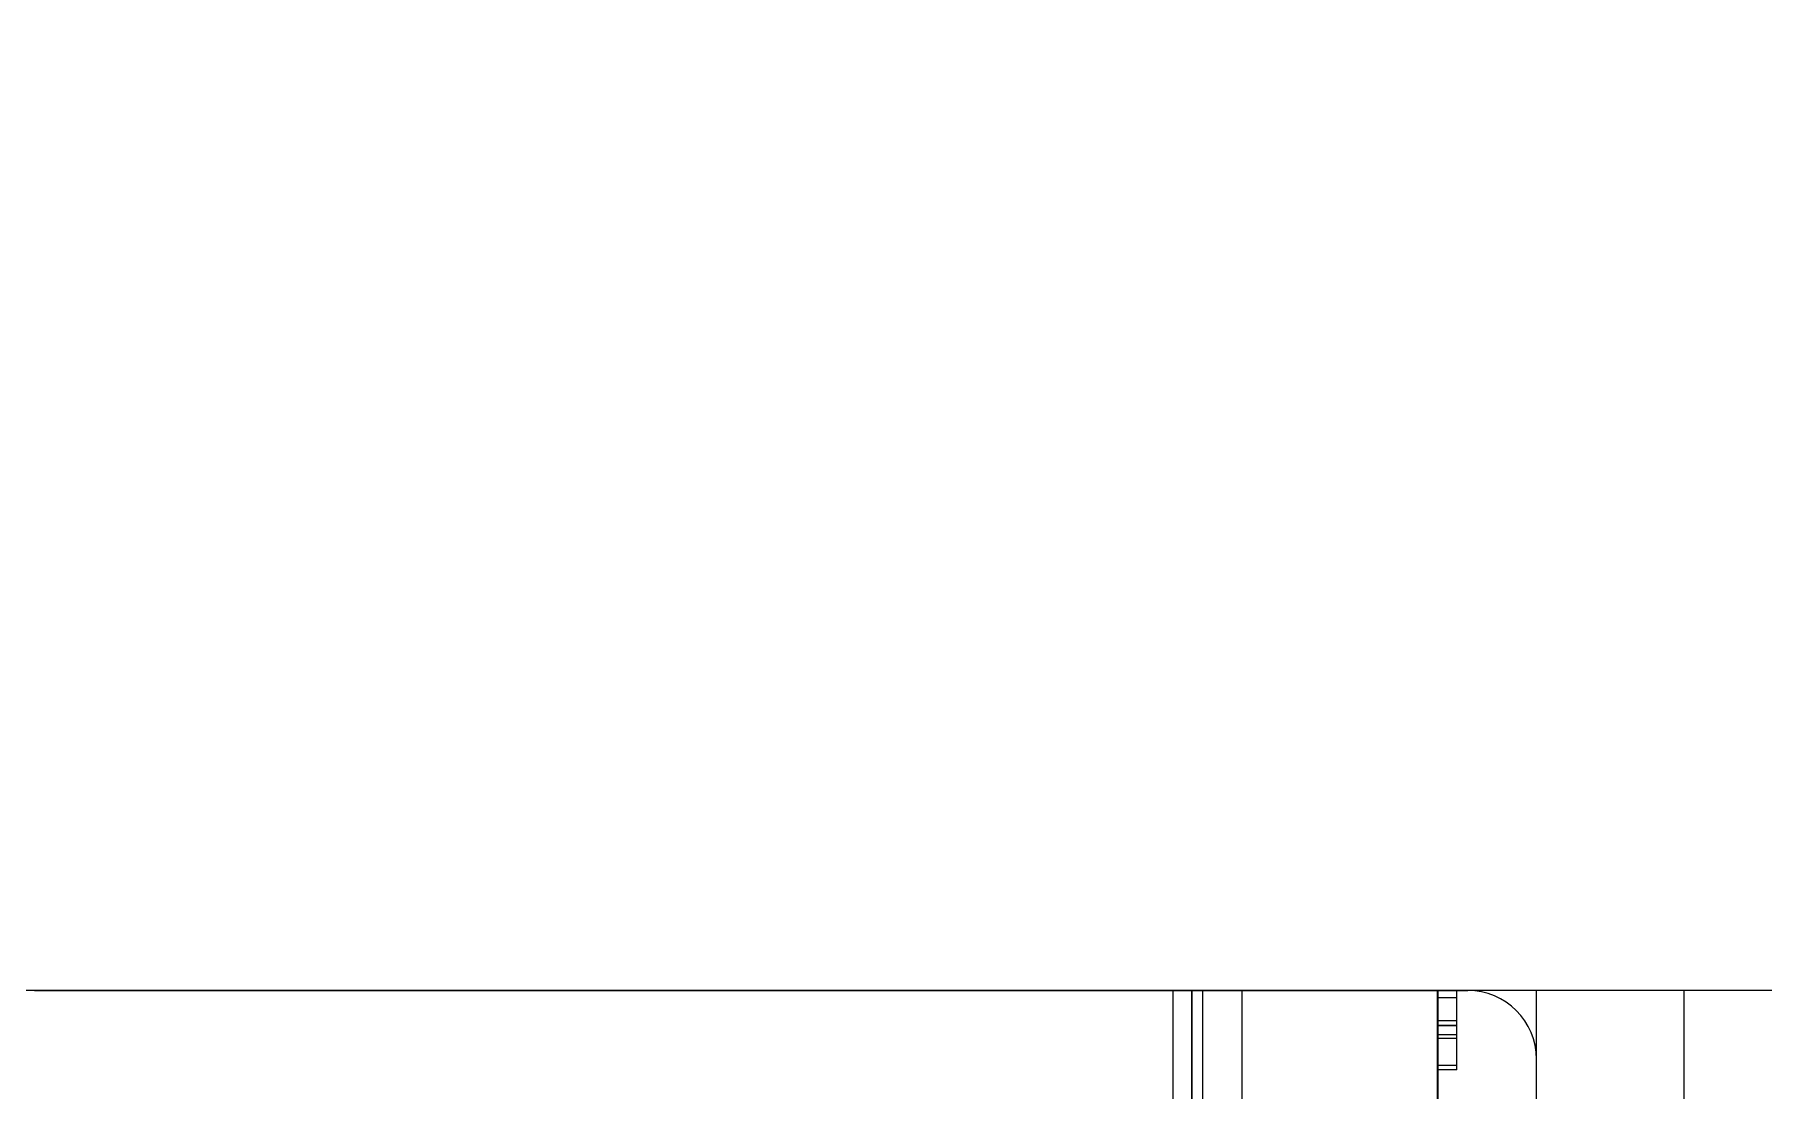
# Model space of a CAD drawing. Header units: millimetres. Extents: x -50460 to 50460, y -35640 to 35640.
# Drawn here: x -33273.54 to -33255.93, y 25680.93 to 25691.68 of the extents above; entities that cross this region are included whole.
import ezdxf

# ---------------------------------------------------------------- set-up
doc = ezdxf.new("R2010")
doc.units = ezdxf.units.MM
doc.set_wipeout_variables(frame=1)
for name, color, linetype, lineweight in [('EB0', 7, 'Continuous', 15), ('尺寸线层', 4, 'Continuous', 18), ('粗实线层', 7, 'Continuous', 15), ('粗实线层_1', 7, 'Continuous', 15), ('细实线层', 3, 'Continuous', 18)]:
    doc.layers.add(name, color=color, linetype=linetype, lineweight=lineweight)

# ---------------------------------------------------------------- blocks, each defined once
blk = doc.blocks.new('*X1027')
at = {"layer": '粗实线层'}
blk.add_line((-12, -10), (-12, -177), dxfattribs=at)
blk = doc.blocks.new('*X1024')
at = {"layer": '粗实线层_1'}
blk.add_blockref('*X1027', (-9, -39.5), dxfattribs=at)
blk = doc.blocks.new('*X1029')
at = {"layer": '粗实线层'}
for p, q in [((-3.7, -66), (-3.7, -42.5)), ((-3.51, -42.5), (-3.51, -85)), ((-3.51, -85), (-3.51, -42.5)), ((-3.4, -60.75), (-3.4, -42.5)), ((-3, -42.5), (-3, -65.3)), ((-1.01, -42.5), (-1.01, -82.5)), ((-0.7, -42.5), (-0.7, -52.5)), ((0, -57.75), (0, -42.5)), ((-0.81, -42.764), (-1.01, -42.764)), ((-0.81, -42.767), (-1.01, -42.767)), ((-0.81, -42.797), (-1.01, -42.797)), ((-1, -44.018), (-1, -42.764)), ((-0.81, -42.797), (-0.81, -42.764)), ((-0.81, -43.167), (-0.81, -42.797)), ((-0.81, -43.03), (-1.01, -43.03)), ((-0.81, -43.106), (-1.01, -43.106)), ((-0.81, -43.134), (-1.01, -43.134)), ((-0.81, -43.136), (-1.01, -43.136)), ((-0.81, -43.146), (-1.01, -43.146)), ((-0.81, -43.167), (-1.01, -43.167)), ((-0.81, -43.236), (-1.01, -43.236)), ((-0.81, -43.238), (-1.01, -43.238)), ((-0.81, -43.167), (-0.81, -43.164)), ((-0.81, -43.171), (-0.81, -43.167)), ((-0.81, -43.176), (-0.81, -43.171)), ((-0.81, -43.18), (-0.81, -43.176)), ((-0.81, -43.185), (-0.81, -43.18)), ((-0.81, -43.19), (-0.81, -43.185)), ((-0.81, -43.195), (-0.81, -43.19)), ((-0.81, -43.201), (-0.81, -43.195)), ((-0.81, -43.206), (-0.81, -43.201)), ((-0.81, -43.212), (-0.81, -43.206)), ((-0.81, -43.218), (-0.81, -43.212)), ((-0.81, -43.224), (-0.81, -43.218)), ((-0.81, -43.23), (-0.81, -43.224)), ((-0.81, -43.236), (-0.81, -43.23)), ((-0.81, -43.522), (-0.81, -43.236)), ((-0.81, -43.238), (-0.81, -43.238)), ((-0.81, -43.522), (-1.01, -43.522)), ((-0.81, -43.617), (-1.01, -43.617)), ((-0.81, -43.626), (-1.01, -43.626)), ((-0.81, -43.646), (-1.01, -43.646)), ((-0.81, -43.529), (-0.81, -43.522)), ((-0.81, -43.535), (-0.81, -43.529)), ((-0.81, -43.542), (-0.81, -43.535)), ((-0.81, -43.549), (-0.81, -43.542)), ((-0.81, -43.555), (-0.81, -43.549)), ((-0.81, -43.561), (-0.81, -43.555)), ((-0.81, -43.568), (-0.81, -43.561)), ((-0.81, -43.574), (-0.81, -43.568)), ((-0.81, -43.58), (-0.81, -43.574)), ((-0.81, -43.585), (-0.81, -43.58)), ((-0.81, -43.59), (-0.81, -43.585)), ((-0.81, -43.595), (-0.81, -43.59)), ((-0.81, -43.6), (-0.81, -43.595)), ((-0.81, -43.604), (-0.81, -43.6)), ((-0.81, -43.608), (-0.81, -43.604)), ((-0.81, -43.611), (-0.81, -43.608)), ((-0.81, -43.614), (-0.81, -43.611)), ((-0.81, -43.616), (-0.81, -43.614)), ((-0.81, -43.618), (-0.81, -43.616)), ((-0.81, -43.62), (-0.81, -43.618)), ((-0.81, -43.622), (-0.81, -43.62)), ((-0.81, -43.623), (-0.81, -43.622)), ((-0.81, -43.624), (-0.81, -43.623)), ((-0.81, -43.625), (-0.81, -43.624)), ((-0.81, -43.626), (-0.81, -43.625)), ((-0.81, -43.625), (-0.81, -43.625)), ((-0.81, -43.626), (-0.81, -43.626)), ((-0.81, -43.646), (-0.81, -43.626)), ((-0.81, -44.018), (-0.81, -43.646)), ((-0.81, -43.976), (-1.01, -43.976)), ((-0.81, -43.983), (-1.01, -43.983)), ((-0.81, -43.995), (-1.01, -43.995)), ((-0.81, -44.018), (-1.01, -44.018)), ((-1, -44.254), (-1, -44.018)), ((-0.81, -43.983), (-0.81, -43.983)), ((-0.81, -44.254), (-1.01, -44.254)), ((-0.81, -44.325), (-1.01, -44.325)), ((-0.81, -44.335), (-1.01, -44.335)), ((-1, -45.541), (-1, -44.254)), ((-0.81, -44.325), (-0.81, -44.254)), ((-0.81, -44.335), (-0.81, -44.325)), ((-0.81, -44.339), (-0.81, -44.335)), ((-0.81, -44.344), (-0.81, -44.339)), ((-0.81, -44.35), (-0.81, -44.344)), ((-0.81, -44.356), (-0.81, -44.35)), ((-0.81, -44.363), (-0.81, -44.356)), ((-0.81, -44.371), (-0.81, -44.363)), ((-0.81, -44.38), (-0.81, -44.371)), ((-0.81, -44.39), (-0.81, -44.38)), ((-0.81, -44.401), (-0.81, -44.39)), ((-0.81, -44.412), (-0.81, -44.401)), ((-0.81, -44.425), (-0.81, -44.412)), ((-0.81, -44.438), (-0.81, -44.425)), ((-0.81, -44.452), (-0.81, -44.438)), ((-0.81, -44.467), (-0.81, -44.452)), ((-0.81, -44.483), (-0.81, -44.467)), ((-0.81, -44.499), (-0.81, -44.483)), ((-0.81, -44.516), (-0.81, -44.499)), ((-0.81, -44.533), (-0.81, -44.516)), ((-0.81, -44.551), (-0.81, -44.533)), ((-0.81, -44.569), (-0.81, -44.551)), ((-0.81, -44.627), (-1.01, -44.627)), ((-0.81, -44.693), (-1.01, -44.693)), ((-0.81, -44.697), (-1.01, -44.697)), ((-0.81, -44.587), (-0.81, -44.569)), ((-0.81, -44.605), (-0.81, -44.587)), ((-0.81, -44.623), (-0.81, -44.605)), ((-0.81, -44.642), (-0.81, -44.623)), ((-0.81, -44.66), (-0.81, -44.642)), ((-0.81, -44.678), (-0.81, -44.66)), ((-0.81, -44.697), (-0.81, -44.678)), ((-0.81, -45.206), (-0.81, -44.697)), ((-0.81, -44.818), (-1.01, -44.818)), ((-0.81, -45.048), (-1.01, -45.048)), ((-0.81, -45.1), (-1.01, -45.1)), ((-0.81, -45.163), (-1.01, -45.163)), ((-0.81, -45.206), (-1.01, -45.206)), ((-0.81, -45.1), (-0.81, -45.1)), ((-0.81, -45.225), (-0.81, -45.206)), ((-0.81, -45.244), (-0.81, -45.225)), ((-0.81, -45.262), (-0.81, -45.244)), ((-0.81, -45.281), (-0.81, -45.262)), ((-0.81, -45.299), (-0.81, -45.281)), ((-0.81, -45.317), (-0.81, -45.299)), ((-0.81, -45.335), (-0.81, -45.317)), ((-0.81, -45.352), (-0.81, -45.335)), ((-0.81, -45.37), (-0.81, -45.352)), ((-0.81, -45.386), (-0.81, -45.37)), ((-0.81, -45.403), (-0.81, -45.386)), ((-0.81, -45.418), (-0.81, -45.403)), ((-0.81, -45.433), (-0.81, -45.418)), ((-0.81, -45.447), (-0.81, -45.433)), ((-0.81, -45.471), (-1.01, -45.471)), ((-0.81, -45.54), (-1.01, -45.54)), ((-0.81, -45.541), (-1.01, -45.541)), ((-1, -45.788), (-1, -45.541)), ((-0.81, -45.46), (-0.81, -45.447)), ((-0.81, -45.472), (-0.81, -45.46)), ((-0.81, -45.483), (-0.81, -45.472)), ((-0.81, -45.493), (-0.81, -45.483)), ((-0.81, -45.502), (-0.81, -45.493)), ((-0.81, -45.51), (-0.81, -45.502)), ((-0.81, -45.517), (-0.81, -45.51)), ((-0.81, -45.523), (-0.81, -45.517)), ((-0.81, -45.528), (-0.81, -45.523)), ((-0.81, -45.532), (-0.81, -45.528)), ((-0.81, -45.535), (-0.81, -45.532)), ((-0.81, -45.538), (-0.81, -45.535)), ((-0.81, -45.54), (-0.81, -45.538)), ((-0.81, -45.541), (-0.81, -45.54)), ((-0.81, -45.788), (-1.01, -45.788)), ((-1, -47.112), (-1, -45.788)), ((-0.81, -45.867), (-0.81, -45.788)), ((-0.81, -45.867), (-1.01, -45.867)), ((-0.81, -45.88), (-1.01, -45.88)), ((-0.81, -45.88), (-0.81, -45.867)), ((-0.81, -45.887), (-0.81, -45.88)), ((-0.81, -45.895), (-0.81, -45.887)), ((-0.81, -45.904), (-0.81, -45.895)), ((-0.81, -45.915), (-0.81, -45.904)), ((-0.81, -45.927), (-0.81, -45.915)), ((-0.81, -45.941), (-0.81, -45.927)), ((-0.81, -45.956), (-0.81, -45.941)), ((-0.81, -45.972), (-0.81, -45.956)), ((-0.81, -46.075), (-1.01, -46.075)), ((-0.81, -45.99), (-0.81, -45.972)), ((-0.81, -46.009), (-0.81, -45.99)), ((-0.81, -46.029), (-0.81, -46.009)), ((-0.81, -46.05), (-0.81, -46.029)), ((-0.81, -46.072), (-0.81, -46.05)), ((-0.81, -46.094), (-0.81, -46.072)), ((-0.81, -46.117), (-0.81, -46.094)), ((-0.81, -46.14), (-0.81, -46.117)), ((-0.81, -46.163), (-0.81, -46.14)), ((-1.01, -46.163), (-1.01, -46.163)), ((-1.01, -46.163), (-1.01, -46.163)), ((-1.01, -46.163), (-1.01, -46.163)), ((-1.01, -46.163), (-1.01, -46.164)), ((-0.993, -46.163), (-1.01, -46.163)), ((-0.81, -46.164), (-1.01, -46.164)), ((-1.01, -46.164), (-1.01, -46.164)), ((-1.01, -46.164), (-1.01, -46.164)), ((-1.01, -46.164), (-1.01, -46.184)), ((-0.81, -46.184), (-1.01, -46.184)), ((-1.01, -46.184), (-1.01, -46.188)), ((-1.01, -46.188), (-1.01, -46.199)), ((-1.01, -46.199), (-1.01, -46.218)), ((-0.81, -46.209), (-1.01, -46.209)), ((-1.01, -46.218), (-1.01, -46.241)), ((-0.81, -46.219), (-1.01, -46.219)), ((-0.81, -46.23), (-1.01, -46.23)), ((-1.01, -46.241), (-1.01, -46.265)), ((-0.81, -46.25), (-1.01, -46.25)), ((-1.01, -46.265), (-1.01, -46.289)), ((-0.81, -46.275), (-1.01, -46.275)), ((-0.81, -46.289), (-1.01, -46.289)), ((-1.01, -46.289), (-1.01, -46.664)), ((-0.81, -46.314), (-1.01, -46.314)), ((-0.977, -46.163), (-0.993, -46.163)), ((-0.96, -46.163), (-0.977, -46.163)), ((-0.943, -46.163), (-0.96, -46.163)), ((-0.927, -46.163), (-0.943, -46.163)), ((-0.91, -46.163), (-0.927, -46.163)), ((-0.893, -46.163), (-0.91, -46.163)), ((-0.877, -46.163), (-0.893, -46.163)), ((-0.86, -46.163), (-0.877, -46.163)), ((-0.843, -46.163), (-0.86, -46.163)), ((-0.827, -46.163), (-0.843, -46.163)), ((-0.81, -46.163), (-0.827, -46.163)), ((-0.81, -46.186), (-0.81, -46.163)), ((-0.81, -46.209), (-0.81, -46.186)), ((-0.81, -46.275), (-0.81, -46.209)), ((-0.81, -46.25), (-0.81, -46.25)), ((-0.81, -47.112), (-0.81, -46.275)), ((-0.81, -46.593), (-1.01, -46.593)), ((-0.81, -46.609), (-1.01, -46.609)), ((-0.81, -46.664), (-1.01, -46.664)), ((-1.01, -46.664), (-1.01, -46.679)), ((-0.81, -46.609), (-0.81, -46.609)), ((-1.01, -46.679), (-1.01, -46.693)), ((-0.81, -46.693), (-1.01, -46.693)), ((-1.01, -46.693), (-1.01, -46.703)), ((-1.01, -46.703), (-1.01, -46.709)), ((-1.01, -46.709), (-1.01, -46.712)), ((-0.81, -46.712), (-1.01, -46.712)), ((-0.81, -46.712), (-1.01, -46.712)), ((-1.01, -46.712), (-1.01, -46.712)), ((-0.81, -46.693), (-0.81, -46.693)), ((-0.81, -46.712), (-0.81, -46.712)), ((-0.81, -47.001), (-1.01, -47.001)), ((-0.81, -47.032), (-1.01, -47.032)), ((-0.993, -47.034), (-1.01, -47.034)), ((-0.81, -47.076), (-1.01, -47.076)), ((-0.81, -47.112), (-1.01, -47.112)), ((-1, -47.205), (-1, -47.112)), ((-0.977, -47.034), (-0.993, -47.034)), ((-0.96, -47.034), (-0.977, -47.034)), ((-0.943, -47.034), (-0.96, -47.034)), ((-0.927, -47.034), (-0.943, -47.034)), ((-0.91, -47.034), (-0.927, -47.034)), ((-0.893, -47.034), (-0.91, -47.034)), ((-0.877, -47.034), (-0.893, -47.034)), ((-0.86, -47.034), (-0.877, -47.034)), ((-0.843, -47.034), (-0.86, -47.034)), ((-0.827, -47.034), (-0.843, -47.034)), ((-0.81, -47.034), (-0.827, -47.034)), ((-0.81, -47.205), (-1.01, -47.205)), ((-0.81, -47.372), (-1.01, -47.372)), ((-1, -49.196), (-1, -47.205)), ((-0.81, -47.372), (-0.81, -47.205)), ((-0.81, -47.376), (-0.81, -47.372)), ((-0.81, -47.379), (-0.81, -47.376)), ((-0.81, -47.451), (-1.01, -47.451)), ((-0.81, -47.384), (-0.81, -47.379)), ((-0.81, -47.389), (-0.81, -47.384)), ((-0.81, -47.395), (-0.81, -47.389)), ((-0.81, -47.402), (-0.81, -47.395)), ((-0.81, -47.41), (-0.81, -47.402)), ((-0.81, -47.419), (-0.81, -47.41)), ((-0.81, -47.428), (-0.81, -47.419)), ((-0.81, -47.44), (-0.81, -47.428)), ((-0.81, -47.451), (-0.81, -47.44)), ((-0.81, -47.464), (-0.81, -47.451)), ((-0.81, -47.477), (-0.81, -47.464)), ((-0.81, -47.491), (-0.81, -47.477)), ((-0.81, -47.505), (-0.81, -47.491)), ((-0.81, -47.52), (-0.81, -47.505)), ((-0.81, -47.536), (-0.81, -47.52)), ((-0.81, -47.552), (-0.81, -47.536)), ((-0.81, -47.568), (-0.81, -47.552)), ((-0.81, -47.573), (-1.01, -47.573)), ((-0.81, -47.722), (-1.01, -47.722)), ((-0.81, -47.585), (-0.81, -47.568)), ((-0.81, -47.603), (-0.81, -47.585)), ((-0.81, -47.62), (-0.81, -47.603)), ((-0.81, -47.638), (-0.81, -47.62)), ((-0.81, -47.656), (-0.81, -47.638)), ((-0.81, -47.675), (-0.81, -47.656)), ((-0.81, -47.693), (-0.81, -47.675)), ((-0.81, -47.711), (-0.81, -47.693)), ((-0.81, -47.729), (-0.81, -47.711)), ((-0.81, -47.748), (-0.81, -47.729)), ((-0.81, -47.766), (-1.01, -47.766)), ((-0.81, -47.838), (-1.01, -47.838)), ((-0.81, -47.766), (-0.81, -47.748)), ((-0.81, -48.048), (-0.81, -47.766)), ((-0.81, -47.928), (-1.01, -47.928)), ((-0.81, -47.997), (-1.01, -47.997)), ((-0.81, -48.048), (-1.01, -48.048)), ((-0.81, -48.08), (-1.01, -48.08)), ((-0.993, -48.082), (-1.01, -48.082)), ((-0.977, -48.082), (-0.993, -48.082)), ((-0.96, -48.082), (-0.977, -48.082)), ((-0.943, -48.082), (-0.96, -48.082)), ((-0.927, -48.082), (-0.943, -48.082)), ((-0.91, -48.082), (-0.927, -48.082)), ((-0.893, -48.082), (-0.91, -48.082)), ((-0.877, -48.082), (-0.893, -48.082)), ((-0.86, -48.082), (-0.877, -48.082)), ((-0.843, -48.082), (-0.86, -48.082)), ((-0.827, -48.082), (-0.843, -48.082)), ((-0.81, -48.082), (-0.827, -48.082)), ((-0.81, -47.928), (-0.81, -47.928)), ((-0.81, -48.07), (-0.81, -48.048)), ((-0.81, -48.092), (-0.81, -48.07)), ((-0.81, -48.08), (-0.81, -48.08)), ((-0.81, -48.114), (-0.81, -48.092)), ((-0.81, -48.135), (-0.81, -48.114)), ((-0.81, -48.156), (-0.81, -48.135)), ((-0.81, -48.177), (-0.81, -48.156)), ((-0.81, -48.197), (-0.81, -48.177)), ((-0.81, -48.217), (-0.81, -48.197)), ((-0.81, -48.236), (-0.81, -48.217)), ((-0.81, -48.253), (-0.81, -48.236)), ((-0.81, -48.269), (-0.81, -48.253)), ((-0.81, -48.296), (-1.01, -48.296)), ((-0.81, -48.316), (-1.01, -48.316)), ((-0.81, -48.284), (-0.81, -48.269)), ((-0.81, -48.297), (-0.81, -48.284)), ((-0.81, -48.307), (-0.81, -48.297)), ((-0.81, -48.316), (-0.81, -48.307)), ((-0.81, -48.331), (-0.81, -48.316)), ((-0.81, -48.347), (-0.81, -48.331)), ((-0.81, -48.365), (-0.81, -48.347)), ((-0.81, -48.384), (-0.81, -48.365)), ((-0.81, -48.404), (-0.81, -48.384)), ((-0.81, -48.425), (-0.81, -48.404)), ((-0.81, -48.446), (-0.81, -48.425)), ((-0.81, -48.449), (-1.01, -48.449)), ((-0.81, -48.545), (-1.01, -48.545)), ((-0.81, -48.468), (-0.81, -48.446)), ((-0.81, -48.49), (-0.81, -48.468)), ((-0.81, -48.512), (-0.81, -48.49)), ((-0.81, -48.535), (-0.81, -48.512)), ((-0.81, -48.557), (-0.81, -48.535)), ((-0.81, -48.579), (-0.81, -48.557)), ((-0.81, -48.602), (-0.81, -48.579)), ((-0.81, -48.624), (-0.81, -48.602)), ((-0.81, -48.624), (-1.01, -48.624)), ((-0.81, -48.654), (-1.01, -48.654)), ((-0.81, -48.729), (-1.01, -48.729)), ((-0.81, -48.906), (-0.81, -48.624)), ((-0.81, -48.654), (-0.81, -48.654)), ((-0.81, -48.807), (-1.01, -48.807)), ((-0.993, -48.807), (-1.01, -48.807)), ((-0.81, -48.906), (-1.01, -48.906)), ((-0.977, -48.807), (-0.993, -48.807)), ((-0.96, -48.807), (-0.977, -48.807)), ((-0.943, -48.807), (-0.96, -48.807)), ((-0.927, -48.807), (-0.943, -48.807)), ((-0.91, -48.807), (-0.927, -48.807)), ((-0.893, -48.807), (-0.91, -48.807)), ((-0.877, -48.807), (-0.893, -48.807)), ((-0.86, -48.807), (-0.877, -48.807)), ((-0.843, -48.807), (-0.86, -48.807)), ((-0.827, -48.807), (-0.843, -48.807)), ((-0.81, -48.807), (-0.827, -48.807)), ((-0.81, -48.807), (-0.81, -48.807)), ((-0.81, -48.924), (-0.81, -48.906)), ((-0.81, -48.942), (-0.81, -48.924)), ((-0.81, -48.959), (-0.81, -48.942)), ((-0.81, -48.977), (-0.81, -48.959)), ((-0.81, -49.019), (-1.01, -49.019)), ((-0.81, -48.994), (-0.81, -48.977)), ((-0.81, -49.011), (-0.81, -48.994)), ((-0.81, -49.027), (-0.81, -49.011)), ((-0.81, -49.043), (-0.81, -49.027)), ((-0.81, -49.059), (-0.81, -49.043)), ((-0.81, -49.073), (-0.81, -49.059)), ((-0.81, -49.087), (-0.81, -49.073)), ((-0.81, -49.101), (-0.81, -49.087)), ((-0.81, -49.113), (-0.81, -49.101)), ((-0.81, -49.125), (-0.81, -49.113)), ((-0.81, -49.136), (-0.81, -49.125)), ((-0.81, -49.147), (-0.81, -49.136)), ((-0.81, -49.173), (-1.01, -49.173)), ((-0.81, -49.19), (-1.01, -49.19)), ((-0.993, -49.196), (-1.01, -49.196)), ((-1, -49.449), (-1, -49.196)), ((-0.977, -49.196), (-0.993, -49.196)), ((-0.96, -49.196), (-0.977, -49.196)), ((-0.943, -49.196), (-0.96, -49.196)), ((-0.927, -49.196), (-0.943, -49.196)), ((-0.91, -49.196), (-0.927, -49.196)), ((-0.893, -49.196), (-0.91, -49.196)), ((-0.877, -49.196), (-0.893, -49.196)), ((-0.86, -49.196), (-0.877, -49.196)), ((-0.843, -49.196), (-0.86, -49.196)), ((-0.827, -49.196), (-0.843, -49.196)), ((-0.81, -49.196), (-0.827, -49.196)), ((-0.81, -49.156), (-0.81, -49.147)), ((-0.81, -49.165), (-0.81, -49.156)), ((-0.81, -49.173), (-0.81, -49.165)), ((-0.81, -49.181), (-0.81, -49.173)), ((-0.81, -49.187), (-0.81, -49.181)), ((-0.81, -49.192), (-0.81, -49.187)), ((-0.81, -49.194), (-0.81, -49.192)), ((-0.81, -49.196), (-0.81, -49.194)), ((-0.81, -49.196), (-0.81, -49.196)), ((-0.81, -49.449), (-1.01, -49.449)), ((-0.81, -49.457), (-1.01, -49.457)), ((-1, -51.549), (-1, -49.449)), ((-0.81, -49.532), (-0.81, -49.449)), ((-0.81, -49.457), (-0.81, -49.457)), ((-0.81, -49.532), (-1.01, -49.532)), ((-0.81, -49.607), (-1.01, -49.607)), ((-0.81, -49.779), (-0.81, -49.532)), ((-0.81, -49.683), (-1.01, -49.683)), ((-0.993, -49.685), (-1.01, -49.685)), ((-0.81, -49.779), (-1.01, -49.779)), ((-0.81, -49.819), (-1.01, -49.819)), ((-0.977, -49.685), (-0.993, -49.685)), ((-0.96, -49.685), (-0.977, -49.685)), ((-0.943, -49.685), (-0.96, -49.685)), ((-0.927, -49.685), (-0.943, -49.685)), ((-0.91, -49.685), (-0.927, -49.685)), ((-0.893, -49.685), (-0.91, -49.685)), ((-0.877, -49.685), (-0.893, -49.685)), ((-0.86, -49.685), (-0.877, -49.685)), ((-0.843, -49.685), (-0.86, -49.685)), ((-0.827, -49.685), (-0.843, -49.685)), ((-0.81, -49.685), (-0.827, -49.685)), ((-0.81, -49.683), (-0.81, -49.683)), ((-0.81, -49.801), (-0.81, -49.779)), ((-0.81, -49.823), (-0.81, -49.801)), ((-0.81, -49.845), (-0.81, -49.823)), ((-0.81, -49.867), (-0.81, -49.845)), ((-0.81, -49.888), (-0.81, -49.867)), ((-0.81, -49.909), (-0.81, -49.888)), ((-0.81, -49.929), (-0.81, -49.909)), ((-0.81, -49.949), (-0.81, -49.929)), ((-0.81, -49.967), (-0.81, -49.949)), ((-0.81, -49.985), (-0.81, -49.967)), ((-0.81, -50.001), (-0.81, -49.985)), ((-0.81, -50.016), (-0.81, -50.001)), ((-0.81, -50.03), (-0.81, -50.016)), ((-0.81, -50.054), (-1.01, -50.054)), ((-0.81, -50.062), (-1.01, -50.062)), ((-0.993, -50.078), (-1.01, -50.078)), ((-0.81, -50.155), (-1.01, -50.155)), ((-0.977, -50.078), (-0.993, -50.078)), ((-0.96, -50.078), (-0.977, -50.078)), ((-0.943, -50.078), (-0.96, -50.078)), ((-0.927, -50.078), (-0.943, -50.078)), ((-0.91, -50.078), (-0.927, -50.078)), ((-0.893, -50.078), (-0.91, -50.078)), ((-0.877, -50.078), (-0.893, -50.078)), ((-0.86, -50.078), (-0.877, -50.078)), ((-0.843, -50.078), (-0.86, -50.078)), ((-0.827, -50.078), (-0.843, -50.078)), ((-0.81, -50.078), (-0.827, -50.078)), ((-0.81, -50.042), (-0.81, -50.03)), ((-0.81, -50.052), (-0.81, -50.042)), ((-0.81, -50.06), (-0.81, -50.052)), ((-0.81, -50.054), (-0.81, -50.054)), ((-0.81, -50.155), (-0.81, -50.054)), ((-0.81, -50.067), (-0.81, -50.06)), ((-0.81, -50.072), (-0.81, -50.067)), ((-0.81, -50.075), (-0.81, -50.072)), ((-0.81, -50.077), (-0.81, -50.075)), ((-0.81, -50.078), (-0.81, -50.077)), ((-0.81, -50.244), (-0.81, -50.155)), ((-0.81, -50.244), (-1.01, -50.244)), ((-0.81, -50.331), (-1.01, -50.331)), ((-0.81, -50.331), (-0.81, -50.244)), ((-0.81, -50.336), (-0.81, -50.331)), ((-0.81, -50.341), (-0.81, -50.336)), ((-0.81, -50.347), (-0.81, -50.341)), ((-0.81, -50.354), (-0.81, -50.347)), ((-0.81, -50.362), (-0.81, -50.354)), ((-0.81, -50.371), (-0.81, -50.362)), ((-0.81, -50.381), (-0.81, -50.371)), ((-0.81, -50.391), (-0.81, -50.381)), ((-0.81, -50.402), (-0.81, -50.391)), ((-0.81, -50.414), (-0.81, -50.402)), ((-0.81, -50.426), (-0.81, -50.414)), ((-0.81, -50.44), (-0.81, -50.426)), ((-0.81, -50.453), (-0.81, -50.44)), ((-0.81, -50.467), (-0.81, -50.453)), ((-0.81, -50.482), (-0.81, -50.467)), ((-0.81, -50.497), (-0.81, -50.482)), ((-0.81, -50.512), (-0.81, -50.497)), ((-0.81, -50.528), (-0.81, -50.512)), ((-0.81, -50.544), (-0.81, -50.528)), ((-0.81, -50.561), (-0.81, -50.544)), ((-0.81, -50.639), (-1.01, -50.639)), ((-1.01, -50.639), (-1.01, -50.648)), ((-0.81, -50.648), (-1.01, -50.648)), ((-1.01, -50.648), (-1.01, -50.657)), ((-1.01, -50.657), (-1.01, -50.671)), ((-1.01, -50.671), (-1.01, -50.691)), ((-1.01, -50.691), (-1.01, -50.717)), ((-1.01, -50.717), (-1.01, -50.744)), ((-0.81, -50.578), (-0.81, -50.561)), ((-0.81, -50.595), (-0.81, -50.578)), ((-0.81, -50.612), (-0.81, -50.595)), ((-0.81, -50.629), (-0.81, -50.612)), ((-0.81, -50.647), (-0.81, -50.629)), ((-0.81, -50.664), (-0.81, -50.647)), ((-0.81, -50.682), (-0.81, -50.664)), ((-0.81, -50.699), (-0.81, -50.682)), ((-0.81, -50.717), (-0.81, -50.699)), ((-0.81, -50.734), (-0.81, -50.717)), ((-1.01, -50.744), (-1.01, -50.772)), ((-0.81, -50.751), (-1.01, -50.751)), ((-0.81, -50.772), (-1.01, -50.772)), ((-1.01, -50.772), (-1.01, -51.085)), ((-0.81, -50.751), (-0.81, -50.734)), ((-0.81, -51.289), (-0.81, -50.751)), ((-0.81, -50.927), (-1.01, -50.927)), ((-0.81, -50.938), (-1.01, -50.938)), ((-0.81, -51.001), (-1.01, -51.001)), ((-0.81, -51.014), (-1.01, -51.014)), ((-0.81, -50.938), (-0.81, -50.938)), ((-0.81, -51.001), (-0.81, -51.001)), ((-0.81, -51.085), (-1.01, -51.085)), ((-1.01, -51.085), (-1.01, -51.091)), ((-1.01, -51.091), (-1.01, -51.098)), ((-1.01, -51.098), (-1.01, -51.104)), ((-1.01, -51.104), (-1.01, -51.111)), ((-0.81, -51.107), (-1.01, -51.107)), ((-1.01, -51.111), (-1.01, -51.117)), ((-1.01, -51.117), (-1.01, -51.122)), ((-1.01, -51.122), (-1.01, -51.128)), ((-1.01, -51.128), (-1.01, -51.133)), ((-1.01, -51.133), (-1.01, -51.138)), ((-1.01, -51.138), (-1.01, -51.142)), ((-1.01, -51.142), (-1.01, -51.146)), ((-1.01, -51.146), (-1.01, -51.15)), ((-1.01, -51.15), (-1.01, -51.153)), ((-1.01, -51.153), (-1.01, -51.156)), ((-1.01, -51.156), (-1.01, -51.159)), ((-1.01, -51.159), (-1.01, -51.161)), ((-0.81, -51.161), (-1.01, -51.161)), ((-1.01, -51.161), (-1.01, -51.163)), ((-1.01, -51.163), (-1.01, -51.163)), ((-1.01, -51.163), (-1.01, -51.164)), ((-0.993, -51.164), (-1.01, -51.164)), ((-0.977, -51.164), (-0.993, -51.164)), ((-0.96, -51.164), (-0.977, -51.164)), ((-0.943, -51.164), (-0.96, -51.164)), ((-0.927, -51.164), (-0.943, -51.164)), ((-0.91, -51.164), (-0.927, -51.164)), ((-0.893, -51.164), (-0.91, -51.164)), ((-0.877, -51.164), (-0.893, -51.164)), ((-0.86, -51.164), (-0.877, -51.164)), ((-0.843, -51.164), (-0.86, -51.164)), ((-0.827, -51.164), (-0.843, -51.164)), ((-0.81, -51.164), (-0.827, -51.164)), ((-0.81, -51.107), (-0.81, -51.107)), ((-0.81, -51.161), (-0.81, -51.161)), ((-0.81, -51.289), (-1.01, -51.289)), ((-0.81, -51.347), (-1.01, -51.347)), ((-0.81, -51.306), (-0.81, -51.289)), ((-0.81, -51.324), (-0.81, -51.306)), ((-0.81, -51.341), (-0.81, -51.324)), ((-0.81, -51.357), (-0.81, -51.341)), ((-0.81, -51.373), (-0.81, -51.357)), ((-0.81, -51.389), (-0.81, -51.373)), ((-0.81, -51.404), (-0.81, -51.389)), ((-0.81, -51.419), (-0.81, -51.404)), ((-0.81, -51.433), (-0.81, -51.419)), ((-0.81, -51.538), (-1.01, -51.538)), ((-0.993, -51.549), (-1.01, -51.549)), ((-0.993, -51.594), (-1.01, -51.594)), ((-1, -51.594), (-1, -51.549)), ((-1, -53.309), (-1, -51.594)), ((-0.977, -51.549), (-0.993, -51.549)), ((-0.977, -51.594), (-0.993, -51.594)), ((-0.96, -51.549), (-0.977, -51.549)), ((-0.96, -51.594), (-0.977, -51.594)), ((-0.943, -51.549), (-0.96, -51.549)), ((-0.943, -51.594), (-0.96, -51.594)), ((-0.927, -51.549), (-0.943, -51.549)), ((-0.927, -51.594), (-0.943, -51.594)), ((-0.91, -51.549), (-0.927, -51.549)), ((-0.91, -51.594), (-0.927, -51.594)), ((-0.893, -51.549), (-0.91, -51.549)), ((-0.893, -51.594), (-0.91, -51.594)), ((-0.877, -51.549), (-0.893, -51.549)), ((-0.877, -51.594), (-0.893, -51.594)), ((-0.86, -51.549), (-0.877, -51.549)), ((-0.86, -51.594), (-0.877, -51.594)), ((-0.843, -51.549), (-0.86, -51.549)), ((-0.843, -51.594), (-0.86, -51.594)), ((-0.827, -51.549), (-0.843, -51.549)), ((-0.827, -51.594), (-0.843, -51.594)), ((-0.81, -51.549), (-0.827, -51.549)), ((-0.81, -51.594), (-0.827, -51.594)), ((-0.81, -51.446), (-0.81, -51.433)), ((-0.81, -51.458), (-0.81, -51.446)), ((-0.81, -51.47), (-0.81, -51.458)), ((-0.81, -51.481), (-0.81, -51.47)), ((-0.81, -51.491), (-0.81, -51.481)), ((-0.81, -51.501), (-0.81, -51.491)), ((-0.81, -51.51), (-0.81, -51.501)), ((-0.81, -51.518), (-0.81, -51.51)), ((-0.81, -51.525), (-0.81, -51.518)), ((-0.81, -51.531), (-0.81, -51.525)), ((-0.81, -51.537), (-0.81, -51.531)), ((-0.81, -51.541), (-0.81, -51.537)), ((-0.81, -51.545), (-0.81, -51.541)), ((-0.81, -51.547), (-0.81, -51.545)), ((-0.81, -51.549), (-0.81, -51.547)), ((-0.81, -51.549), (-0.81, -51.549)), ((-0.81, -51.595), (-0.81, -51.594)), ((-0.81, -51.599), (-0.81, -51.595)), ((-0.81, -51.604), (-0.81, -51.599)), ((-0.81, -51.611), (-0.81, -51.604)), ((-0.81, -51.637), (-1.01, -51.637)), ((-0.81, -51.619), (-0.81, -51.611)), ((-0.81, -51.628), (-0.81, -51.619)), ((-0.81, -51.637), (-0.81, -51.628)), ((-0.81, -51.825), (-0.81, -51.637)), ((-0.81, -51.825), (-1.01, -51.825)), ((-0.81, -51.902), (-1.01, -51.902)), ((-0.81, -52.067), (-0.81, -51.825)), ((-0.993, -52.041), (-1.01, -52.041)), ((-0.81, -52.043), (-1.01, -52.043)), ((-0.81, -52.067), (-1.01, -52.067)), ((-0.977, -52.041), (-0.993, -52.041)), ((-0.96, -52.041), (-0.977, -52.041)), ((-0.943, -52.041), (-0.96, -52.041)), ((-0.927, -52.041), (-0.943, -52.041)), ((-0.91, -52.041), (-0.927, -52.041)), ((-0.893, -52.041), (-0.91, -52.041)), ((-0.877, -52.041), (-0.893, -52.041)), ((-0.86, -52.041), (-0.877, -52.041)), ((-0.843, -52.041), (-0.86, -52.041)), ((-0.827, -52.041), (-0.843, -52.041)), ((-0.81, -52.041), (-0.827, -52.041)), ((-0.81, -52.193), (-0.81, -52.067)), ((-0.81, -52.144), (-1.01, -52.144)), ((-0.81, -52.193), (-1.01, -52.193)), ((-0.81, -52.228), (-1.01, -52.228)), ((-0.81, -52.144), (-0.81, -52.144)), ((-0.81, -52.952), (-0.81, -52.193)), ((-0.81, -52.228), (-0.81, -52.228)), ((-0.81, -52.364), (-1.01, -52.364)), ((-0.81, -52.447), (-1.01, -52.447)), ((-0.81, -52.447), (-0.81, -52.447)), ((-15.3, -52.5), (-0.7, -52.5)), ((-0.81, -52.577), (-1.01, -52.577)), ((-0.81, -52.577), (-0.81, -52.577)), ((-0.81, -52.81), (-1.01, -52.81)), ((-0.81, -52.859), (-1.01, -52.859)), ((-0.993, -52.861), (-1.01, -52.861)), ((-0.81, -52.952), (-1.01, -52.952)), ((-0.81, -52.991), (-1.01, -52.991)), ((-0.977, -52.861), (-0.993, -52.861)), ((-0.96, -52.861), (-0.977, -52.861)), ((-0.943, -52.861), (-0.96, -52.861)), ((-0.927, -52.861), (-0.943, -52.861)), ((-0.91, -52.861), (-0.927, -52.861)), ((-0.893, -52.861), (-0.91, -52.861)), ((-0.877, -52.861), (-0.893, -52.861)), ((-0.86, -52.861), (-0.877, -52.861)), ((-0.843, -52.861), (-0.86, -52.861)), ((-0.827, -52.861), (-0.843, -52.861)), ((-0.81, -52.861), (-0.827, -52.861)), ((-0.81, -52.859), (-0.81, -52.859)), ((-0.81, -52.981), (-0.81, -52.952)), ((-0.81, -53.01), (-0.81, -52.981)), ((-0.81, -53.039), (-0.81, -53.01)), ((-0.81, -53.067), (-0.81, -53.039)), ((-0.81, -53.095), (-0.81, -53.067)), ((-0.81, -53.123), (-0.81, -53.095)), ((-0.81, -53.149), (-0.81, -53.123)), ((-0.81, -53.175), (-0.81, -53.149)), ((-0.81, -53.2), (-0.81, -53.175)), ((-0.81, -53.266), (-1.01, -53.266)), ((-0.993, -53.309), (-1.01, -53.309)), ((-1, -53.858), (-1, -53.309)), ((-0.977, -53.309), (-0.993, -53.309)), ((-0.96, -53.309), (-0.977, -53.309)), ((-0.943, -53.309), (-0.96, -53.309)), ((-0.927, -53.309), (-0.943, -53.309)), ((-0.91, -53.309), (-0.927, -53.309)), ((-0.893, -53.309), (-0.91, -53.309)), ((-0.877, -53.309), (-0.893, -53.309)), ((-0.86, -53.309), (-0.877, -53.309)), ((-0.843, -53.309), (-0.86, -53.309)), ((-0.827, -53.309), (-0.843, -53.309)), ((-0.81, -53.309), (-0.827, -53.309)), ((-0.81, -53.223), (-0.81, -53.2)), ((-0.81, -53.244), (-0.81, -53.223)), ((-0.81, -53.262), (-0.81, -53.244)), ((-0.81, -53.278), (-0.81, -53.262)), ((-0.81, -53.29), (-0.81, -53.278)), ((-0.81, -53.299), (-0.81, -53.29)), ((-0.81, -53.305), (-0.81, -53.299)), ((-0.81, -53.308), (-0.81, -53.305)), ((-0.81, -53.309), (-0.81, -53.308))]:
    blk.add_line(p, q, dxfattribs=at)
blk.add_arc((-0.7, -53.2), 0.7, 0, 90, dxfattribs=at)
blk = doc.blocks.new('*X1031')
at = {"layer": 'EB0'}
blk.add_line((0, -10), (-138.5, -10), dxfattribs=at)
blk = doc.blocks.new('*X947')
at = {"layer": '粗实线层_1'}
for name, p in [('*X1024', (984, 238)), ('*X1029', (961.5, 102.5))]:
    blk.add_blockref(name, p, dxfattribs=at)
blk.add_wipeout([(835, 60), (835, 68.5), (835, 68.5), (836.5, 70), (836.5, 70), (881, 70), (881, 70), (893.5, 70), (893.5, 70), (975, 70), (975, 70), (975, 77.321), (975, 77.321), (986.223, 77.321), (987.5, 72.99), (987.499, 73.143), (987.494, 73.295), (987.487, 73.448), (987.477, 73.6), (987.464, 73.752), (987.448, 73.904), (987.429, 74.055), (987.407, 74.206), (987.382, 74.357), (987.355, 74.507), (987.324, 74.656), (987.291, 74.805), (987.255, 74.953), (987.216, 75.101), (987.174, 75.248), (987.129, 75.394), (987.082, 75.539), (987.032, 75.683), (986.979, 75.826), (986.924, 75.968), (986.865, 76.109), (986.804, 76.249), (986.741, 76.387), (986.674, 76.525), (986.606, 76.661), (986.534, 76.796), (986.46, 76.929), (986.383, 77.061), (986.304, 77.192), (986.223, 77.321), (987.5, 72.99), (987.5, 60), (987.5, 60), (987.5, 47.01), (986.223, 42.679), (986.304, 42.808), (986.383, 42.939), (986.46, 43.071), (986.534, 43.204), (986.606, 43.339), (986.674, 43.475), (986.741, 43.613), (986.804, 43.751), (986.865, 43.891), (986.924, 44.032), (986.979, 44.174), (987.032, 44.317), (987.082, 44.461), (987.129, 44.606), (987.174, 44.752), (987.216, 44.899), (987.255, 45.047), (987.291, 45.195), (987.324, 45.344), (987.355, 45.493), (987.382, 45.643), (987.407, 45.794), (987.429, 45.945), (987.448, 46.096), (987.464, 46.248), (987.477, 46.4), (987.487, 46.552), (987.494, 46.705), (987.499, 46.857), (987.5, 47.01), (986.223, 42.679), (975, 42.679), (975, 42.679), (975, 50), (975, 50), (893.5, 50), (893.5, 50), (881, 50), (881, 50), (836.5, 50), (836.5, 50), (835, 51.5), (835, 51.5)]).dxf.layer = '粗实线层_1'
blk.add_blockref('*X1031', (975, 60), dxfattribs=at)
blk = doc.blocks.new('*X805')
at = {"layer": '细实线层'}
blk.add_blockref('*X947', (-1515, 4855), dxfattribs=at)

msp = doc.modelspace()

# ---------------------------------------------------------------- block references
at = {"layer": '尺寸线层'}
msp.add_blockref('*X805', (-32704.742, 20776.945), dxfattribs=at)

doc.saveas('drawing.dxf')
